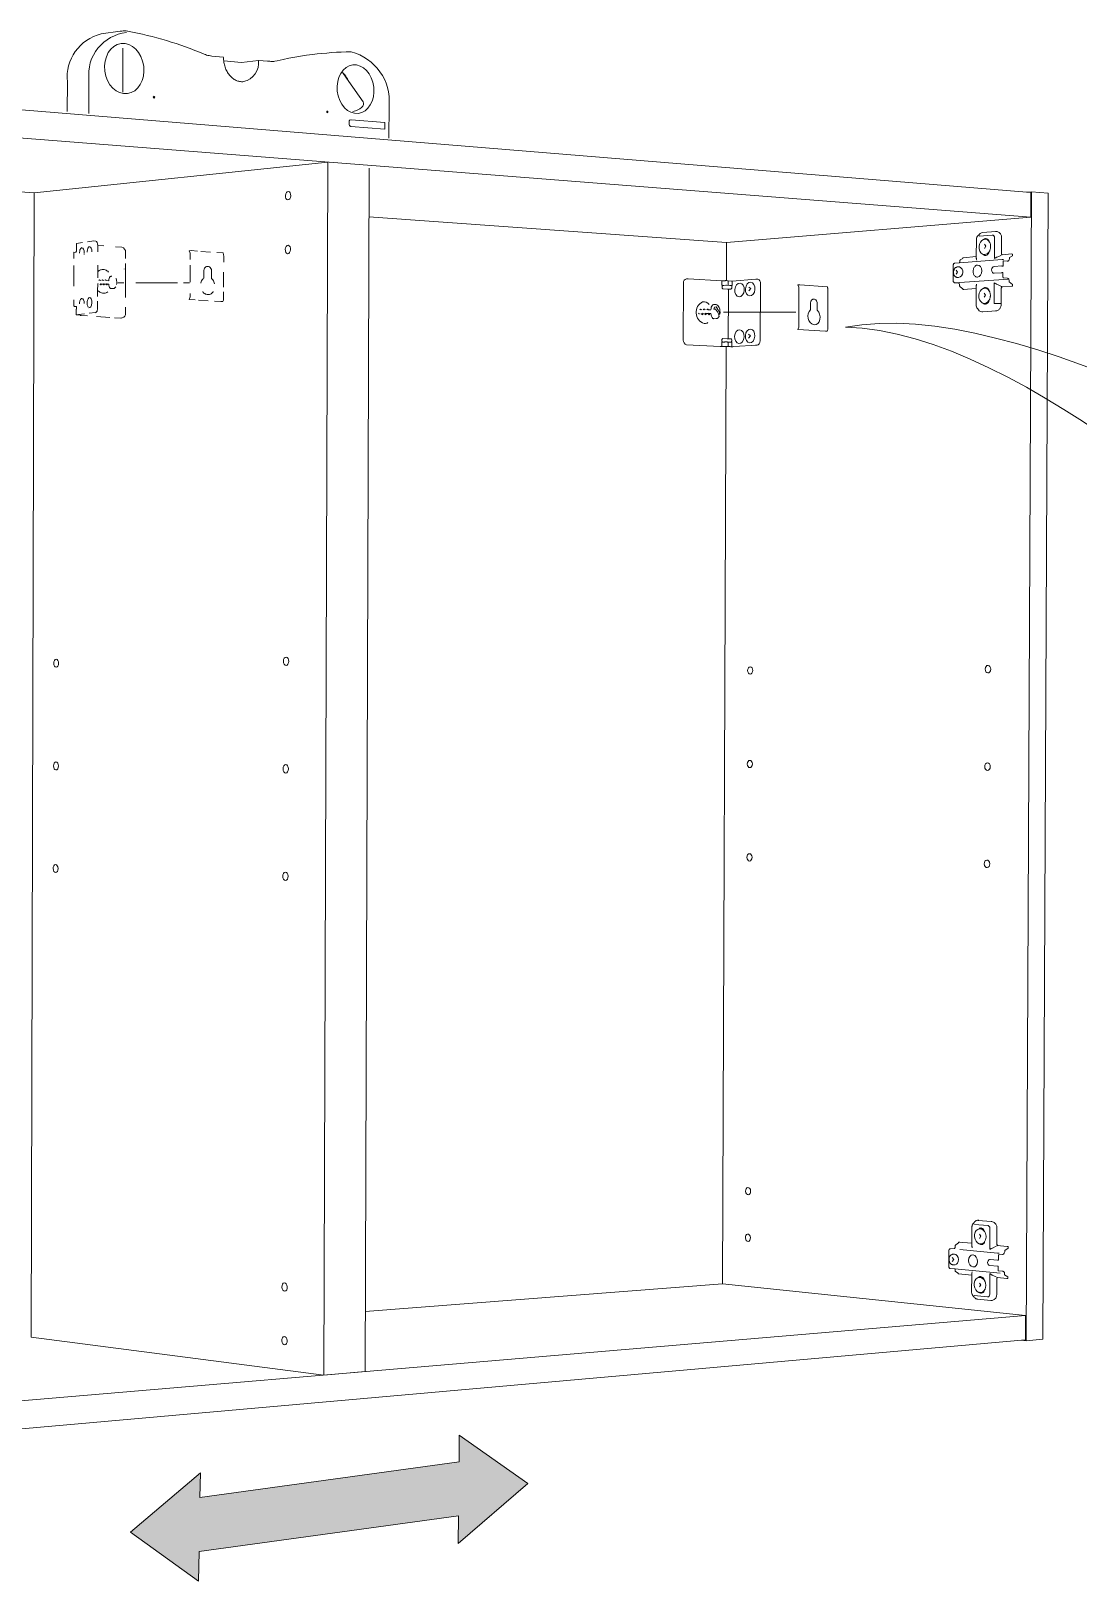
# Model space of a CAD drawing. Header units: metres. Extents: x -6.4 to 35.9, y -8.9 to 6.5.
# Drawn here: x 29.942 to 30.849, y -3.098 to -1.754 of the extents above; entities that cross this region are included whole.
import ezdxf

# ---------------------------------------------------------------- set-up
doc = ezdxf.new("R2010")
doc.units = ezdxf.units.M
doc.header["$MEASUREMENT"] = 0
doc.layers.add('PDF12_Geometry_Num_Penna__1_Num_Penna__255_Num_Penna__255_Num_Penna__255', color=255, linetype='Continuous', lineweight=18)
doc.layers.add('PDF12_Geometry_Num_Penna__7_Num_Penna__7_Num_Penna__7_Num_Penna__7', color=7, linetype='Continuous', lineweight=18)

msp = doc.modelspace()

# ---------------------------------------------------------------- hatches: boundary and pattern name
at = {"layer": 'PDF12_Geometry_Num_Penna__7_Num_Penna__7_Num_Penna__7_Num_Penna__7', "linetype": 'Continuous', "lineweight": 18}
msp.add_hatch(color=7, dxfattribs=at).paths.add_polyline_path([(30.0872, -3.0722), (30.3122, -3.0414), (30.312, -3.0654), (30.3723, -3.0133), (30.3128, -2.9715), (30.3126, -2.9946), (30.088, -3.0254), (30.0884, -3.0039), (30.0277, -3.0555), (30.0868, -3.0978)])

# ---------------------------------------------------------------- linework, layer by layer
at = {"layer": 'PDF12_Geometry_Num_Penna__1_Num_Penna__255_Num_Penna__255_Num_Penna__255', "color": 255, "linetype": 'Continuous', "lineweight": 18, "flags": 128}
msp.add_lwpolyline([(30.547, -1.998), (30.5987, -1.998)], dxfattribs=at)
at = {"layer": 'PDF12_Geometry_Num_Penna__7_Num_Penna__7_Num_Penna__7_Num_Penna__7', "color": 7, "linetype": 'Continuous', "lineweight": 18, "flags": 128}
for points in [[(29.9731, -1.7985, -0.374012), (30.0024, -1.7569), (30.019, -1.7547), (30.0202, -1.7545), (30.0215, -1.7544), (30.0228, -1.7544), (30.024, -1.7544), (30.0253, -1.7545), (30.0253, -1.7545), (30.0254, -1.7545, -0.051945), (30.0917, -1.7745), (30.0927, -1.7749), (30.0938, -1.7753), (30.0949, -1.7756), (30.096, -1.7758), (30.0971, -1.776), (30.0982, -1.7761)], [(30.0243, -1.7558, 0.417213), (29.9918, -1.7964), (29.9917, -1.8258)], [(30.1855, -1.7748), (30.1896, -1.7743), (30.1938, -1.7739), (30.198, -1.7735), (30.2022, -1.7732), (30.2064, -1.7729), (30.2105, -1.7728), (30.2147, -1.7726), (30.2189, -1.7726), (30.2189, -1.7726), (30.219, -1.7726, -0.370073), (30.252, -1.819), (30.2519, -1.8472)], [(30.761, -1.95), (30.7611, -1.935, -0.23471), (30.7629, -1.9314), (30.7631, -1.9313, -0.223399), (30.7664, -1.9291), (30.7779, -1.9282)], [(30.7674, -1.9351), (30.7677, -1.9349), (30.768, -1.9347), (30.7682, -1.9346), (30.7685, -1.9345), (30.7688, -1.9344), (30.7691, -1.9344, -0.35584), (30.7722, -1.937)], [(30.7918, -1.9476), (30.7834, -1.9483), (30.7832, -1.9481), (30.7831, -1.9479), (30.7829, -1.9477), (30.7829, -1.9474), (30.7829, -1.9471), (30.7829, -1.9338, 0.376138), (30.7791, -1.9282), (30.7784, -1.9282)], [(30.0235, -1.9516), (30.0235, -1.9462, 0.393788), (30.0203, -1.9419), (30.0149, -1.9415)], [(30.1006, -1.9736), (30.1006, -1.9735), (30.1004, -1.9726), (30.1, -1.9718), (30.0997, -1.971), (30.0992, -1.9702), (30.0987, -1.9695), (30.0981, -1.9689), (30.0981, -1.9628, 0.524824), (30.0936, -1.9585), (30.0932, -1.9588), (30.0927, -1.9591), (30.0924, -1.9595), (30.092, -1.96), (30.0918, -1.9605), (30.0916, -1.9611), (30.0915, -1.9617), (30.0915, -1.9623)], [(30.0103, -1.9673, 0.116272), (30.0093, -1.9689, 0.04602), (30.0089, -1.9709), (30.0072, -1.9708)], [(30.0143, -1.9771, -0.197936), (30.0129, -1.9777), (30.011, -1.9777, -0.195902), (30.0103, -1.9774, -0.111549), (30.0093, -1.9758, -0.050531), (30.0089, -1.9737), (30.008, -1.9737)], [(30.0157, -1.9742, 0.043571), (30.0159, -1.9724, 0.081485), (30.0154, -1.9693)], [(30.5504, -2.028), (30.5499, -2.0281), (30.5495, -2.0281), (30.549, -2.0281), (30.5485, -2.0281), (30.5481, -2.0281), (30.5476, -2.028), (30.5473, -2.028), (30.544, -2.0278), (30.5391, -2.028), (30.5098, -2.0263, -0.352386), (30.507, -2.0223), (30.5072, -1.9728, -0.391503), (30.5097, -1.9692), (30.511, -1.9691), (30.5112, -1.9691), (30.5113, -1.9691)], [(30.5702, -1.9695), (30.5716, -1.9696, -0.357916), (30.574, -1.9732), (30.5737, -2.0227)], [(30.6193, -1.9869), (30.6189, -1.9871), (30.6185, -1.9874), (30.6182, -1.9877), (30.6179, -1.9882), (30.6177, -1.9887), (30.6175, -1.9892), (30.6174, -1.9897), (30.6174, -1.9903), (30.6174, -1.996, 0.570344), (30.6204, -2.0092)], [(30.7609, -1.9778), (30.7608, -1.9918, 0.206478), (30.7621, -1.9949), (30.7623, -1.9951, 0.286532), (30.7657, -1.9977)], [(30.7672, -1.9775), (30.7675, -1.9772), (30.7678, -1.977), (30.7681, -1.9769), (30.7683, -1.9768), (30.7686, -1.9767), (30.7689, -1.9767, -0.364385), (30.7721, -1.9794)], [(30.0207, -2.0031, 0.367487), (30.0235, -1.9992), (30.0235, -1.9938)], [(30.5294, -1.9915, 0.279458), (30.5237, -1.9891, 0.655503), (30.525, -2.008), (30.5256, -2.008), (30.5263, -2.0079), (30.527, -2.0077), (30.5276, -2.0075), (30.5282, -2.0071)], [(30.5211, -1.9995), (30.5207, -1.9995, -0.11774), (30.5201, -1.9991)], [(30.5252, -1.9995), (30.524, -1.9995), (30.5237, -1.9995, -0.108864), (30.5231, -1.9991)], [(30.5282, -1.9994), (30.527, -1.9994), (30.5267, -1.9994, -0.111831), (30.526, -1.999)], [(30.5289, -1.9961), (30.5309, -1.9961, -0.048117), (30.5313, -1.9938, -0.118817), (30.5324, -1.992, -0.19941), (30.5332, -1.9916), (30.5354, -1.9916, -0.200292), (30.5369, -1.9922, -0.115239), (30.5382, -1.9941, -0.128117), (30.5387, -1.9997), (30.5375, -1.9997)], [(30.5372, -2.0031, -0.198107), (30.5356, -2.0037), (30.5335, -2.0038, -0.194216), (30.5327, -2.0035, -0.115117), (30.5315, -2.0017, -0.050217), (30.5309, -1.9994), (30.53, -1.9994), (30.5296, -1.9994, -0.110423), (30.529, -1.999)], [(30.7571, -2.805), (30.7572, -2.791), (30.7572, -2.7906), (30.7573, -2.7902), (30.7574, -2.7898), (30.7575, -2.7894), (30.7577, -2.789), (30.7579, -2.7887), (30.7581, -2.7883), (30.7584, -2.788), (30.7586, -2.7878, -0.185276), (30.761, -2.7854)], [(30.7631, -2.7927), (30.7634, -2.7923), (30.7638, -2.7921), (30.7641, -2.792), (30.7644, -2.7919), (30.7648, -2.7918), (30.7652, -2.7918, -0.308697), (30.7683, -2.7951)], [(30.7798, -2.807), (30.7796, -2.807), (30.7794, -2.8068), (30.7792, -2.8066), (30.779, -2.8063), (30.7789, -2.806), (30.7789, -2.8056), (30.7789, -2.7924, 0.372163), (30.7746, -2.7861), (30.7739, -2.7862)], [(30.7795, -2.825), (30.7727, -2.8244, -0.679775), (30.7725, -2.8191), (30.7725, -2.8191), (30.7726, -2.8191), (30.7726, -2.8191), (30.7727, -2.8191), (30.7727, -2.8191), (30.7729, -2.8191), (30.7795, -2.8198)], [(30.757, -2.8326), (30.7569, -2.8475, 0.247669), (30.7587, -2.8512), (30.759, -2.8514), (30.759, -2.8514), (30.7593, -2.8518), (30.7596, -2.8521), (30.7599, -2.8525), (30.7603, -2.8528), (30.7607, -2.8531), (30.7611, -2.8532), (30.7614, -2.8533), (30.7618, -2.8534), (30.7621, -2.8535), (30.7736, -2.8547), (30.7737, -2.8547), (30.7738, -2.8547), (30.774, -2.8547), (30.7741, -2.8547), (30.7742, -2.8547), (30.7749, -2.8546, 0.391234), (30.7787, -2.8491), (30.7787, -2.836)], [(30.7592, -2.8504), (30.7707, -2.8516, 0.424576), (30.7726, -2.8492), (30.7727, -2.8313), (30.773, -2.8316), (30.7735, -2.8319), (30.7738, -2.8321), (30.7742, -2.8323), (30.7745, -2.8325), (30.7747, -2.8326), (30.7749, -2.8326), (30.7782, -2.8341)], [(30.7629, -2.8348), (30.7632, -2.8344), (30.7636, -2.8342), (30.7639, -2.8341), (30.7642, -2.834), (30.7646, -2.8339), (30.765, -2.8339, -0.32056), (30.7682, -2.8374)]]:
    msp.add_lwpolyline(points, format="xyb", dxfattribs=at)
for points in [[(30.0212, -1.8073), (30.0213, -1.7692)], [(29.492, -1.7865), (30.8083, -1.8945)], [(30.0982, -1.7761), (30.1082, -1.7771)], [(30.1084, -1.7773), (30.1084, -1.7784), (30.1085, -1.7794), (30.1086, -1.7803)], [(30.139, -1.7799), (30.1465, -1.7805)], [(30.1465, -1.7805), (30.1486, -1.7807)], [(30.1486, -1.7807), (30.1494, -1.7808), (30.1503, -1.7808), (30.1512, -1.7808), (30.1521, -1.7808), (30.1529, -1.7807)], [(30.1507, -1.7808), (30.1551, -1.7803)], [(30.1551, -1.7803), (30.1601, -1.7791), (30.1652, -1.7781), (30.1702, -1.7771), (30.1753, -1.7762), (30.1804, -1.7754), (30.1855, -1.7748)], [(29.9728, -1.7986), (29.9728, -1.7985), (29.9729, -1.7985), (29.9731, -1.7985), (29.973, -1.8243)], [(30.2171, -1.7983), (30.2166, -1.797), (30.2159, -1.7958), (30.2152, -1.7947), (30.2144, -1.7936), (30.2136, -1.7925), (30.2127, -1.7916), (30.2118, -1.7907), (30.2115, -1.7903)], [(30.2171, -1.7983), (30.2118, -1.7908)], [(30.2294, -1.8157), (30.2171, -1.7983)], [(29.492, -1.8125), (30.8082, -1.9158)], [(30.2174, -1.8332), (30.2173, -1.835)], [(30.2173, -1.835), (30.2174, -1.8354), (30.2175, -1.8358), (30.2177, -1.8363), (30.2179, -1.8366), (30.2182, -1.8369), (30.2185, -1.837), (30.2189, -1.8371)], [(30.2186, -1.8313), (30.2183, -1.8314), (30.218, -1.8316), (30.2177, -1.8319), (30.2175, -1.8323), (30.2174, -1.8327), (30.2174, -1.8332)], [(30.2189, -1.8371), (30.2482, -1.8395)], [(30.2483, -1.8338), (30.219, -1.8313)], [(30.2482, -1.8395), (30.2483, -1.8395), (30.2483, -1.8338)], [(29.9442, -1.8947), (29.4919, -1.8624)], [(29.9442, -1.8946), (30.1988, -1.868), (30.1954, -2.9193)], [(30.2311, -2.9163), (30.2347, -1.8734)], [(30.8041, -2.8895), (30.8088, -1.8938)], [(30.8234, -1.895), (30.8088, -1.8938), (30.8043, -1.8942)], [(29.9442, -1.8946), (29.9416, -2.8865)], [(30.8083, -1.8945), (30.8082, -1.9158), (30.5446, -1.9376)], [(30.8187, -2.8882), (30.8234, -1.895)], [(30.5445, -1.9708), (30.5446, -1.9376), (30.2344, -1.9154)], [(30.7768, -1.9338), (30.7768, -1.9334), (30.7767, -1.933), (30.7767, -1.9328), (30.7765, -1.9325), (30.7764, -1.9322), (30.7762, -1.9319), (30.7761, -1.9318), (30.7759, -1.9316), (30.7756, -1.9315), (30.7754, -1.9314), (30.7752, -1.9313), (30.7749, -1.9313), (30.7634, -1.9322)], [(30.7767, -1.9517), (30.7768, -1.9338)], [(30.7784, -1.9282), (30.7783, -1.9282), (30.7782, -1.9282), (30.7781, -1.9282), (30.778, -1.9282), (30.7779, -1.9282), (30.7778, -1.9282), (30.7777, -1.9283), (30.7777, -1.9285)], [(29.9803, -1.9461), (29.9788, -1.9463), (29.9788, -1.9463), (29.9789, -1.9462), (29.9791, -1.9462)], [(29.9788, -1.9517), (29.9788, -1.9463)], [(29.9803, -1.9461), (29.9805, -1.946), (29.9806, -1.9458), (29.9808, -1.9456), (29.9809, -1.9453), (29.9809, -1.945), (29.9809, -1.9446), (29.9809, -1.9439)], [(29.9809, -1.9385), (29.9809, -1.9428), (29.9809, -1.9429), (29.9809, -1.9431), (29.9809, -1.9433), (29.9809, -1.9434), (29.9809, -1.9437), (29.9809, -1.9439)], [(29.9863, -1.9377), (29.981, -1.9385)], [(29.9836, -1.9469), (29.9836, -1.9468), (29.9837, -1.9461), (29.9838, -1.9455), (29.9839, -1.9448), (29.984, -1.9442), (29.9843, -1.9437), (29.9845, -1.9432), (29.9848, -1.9428), (29.9851, -1.9425), (29.9854, -1.9424), (29.9857, -1.9422)], [(29.9877, -1.9473), (29.9877, -1.9474), (29.9876, -1.9474), (29.9876, -1.9475), (29.9876, -1.9479)], [(29.9903, -1.946), (29.9903, -1.9459), (29.9903, -1.9452), (29.9904, -1.9445), (29.9905, -1.9439), (29.9907, -1.9433), (29.9909, -1.9427), (29.9912, -1.9423), (29.9914, -1.9419), (29.9917, -1.9416), (29.992, -1.9414), (29.9923, -1.9413)], [(29.9905, -1.9371), (29.9959, -1.9364), (29.996, -1.9364), (29.9961, -1.9364), (29.9977, -1.9365)], [(29.9994, -1.9457), (29.9994, -1.9403)], [(30.0048, -1.9407), (29.9994, -1.9403)], [(30.0796, -1.9524), (30.0796, -1.947), (30.0786, -1.945), (30.0805, -1.9448)], [(30.0859, -1.9452), (30.0805, -1.9448)], [(30.0971, -1.946), (30.0887, -1.9454)], [(30.1086, -1.9494), (30.1085, -1.9488), (30.1085, -1.9482), (30.1084, -1.9477), (30.1082, -1.9472), (30.1081, -1.9468), (30.1027, -1.9464)], [(30.7723, -1.9455), (30.7722, -1.9459), (30.772, -1.9463), (30.7719, -1.9467), (30.7717, -1.947), (30.7715, -1.9473), (30.7713, -1.9476), (30.7711, -1.9479), (30.7708, -1.9481), (30.7706, -1.9483), (30.7704, -1.9484), (30.7701, -1.9486), (30.7699, -1.9487), (30.7694, -1.9489), (30.7689, -1.9489), (30.7687, -1.9489), (30.7684, -1.9489), (30.7682, -1.9488), (30.7679, -1.9487), (30.7677, -1.9486), (30.7674, -1.9484), (30.7671, -1.9482), (30.7669, -1.948)], [(30.7681, -1.9428), (30.7692, -1.941), (30.7681, -1.9393)], [(30.7703, -1.9475), (30.7704, -1.9475), (30.7706, -1.9474), (30.7708, -1.9473), (30.771, -1.9471)], [(30.7727, -1.9378), (30.7727, -1.9378), (30.7729, -1.9382), (30.773, -1.9387), (30.7732, -1.9392), (30.7733, -1.9397), (30.7734, -1.9402), (30.7734, -1.9407), (30.7734, -1.9413), (30.7734, -1.9418), (30.7734, -1.9423), (30.7733, -1.9429), (30.7731, -1.9434), (30.773, -1.9439), (30.7728, -1.9444), (30.7726, -1.9449), (30.7724, -1.9453), (30.7721, -1.9458), (30.7721, -1.9458)], [(30.7918, -1.9476), (30.7925, -1.9477), (30.7925, -1.9492), (30.7897, -1.9508)], [(29.9787, -1.9756), (29.9787, -1.9577)], [(29.9994, -1.9683), (29.9994, -1.9629), (29.9994, -1.9575)], [(30.0025, -1.9613), (30.0018, -1.9615), (30.0012, -1.9617), (30.0006, -1.962), (30, -1.9625), (29.9994, -1.9629)], [(30.0088, -1.9633), (30.0081, -1.9627), (30.0074, -1.9622), (30.0066, -1.9618), (30.0058, -1.9615), (30.005, -1.9612), (30.0042, -1.9612), (30.0033, -1.9612), (30.0025, -1.9613)], [(30.0235, -1.9854), (30.0235, -1.9558)], [(30.0796, -1.9721), (30.0796, -1.9573)], [(30.1086, -1.9494), (30.1086, -1.9548)], [(30.7424, -1.9727), (30.742, -1.9727), (30.7418, -1.9725), (30.7415, -1.9722), (30.7413, -1.9719), (30.7411, -1.9715), (30.741, -1.9711), (30.741, -1.9707), (30.7411, -1.9575)], [(30.7464, -1.9553), (30.7423, -1.9556), (30.742, -1.9557), (30.7417, -1.9558), (30.7415, -1.956), (30.7413, -1.9563), (30.7412, -1.9567), (30.7411, -1.9571), (30.7411, -1.9575)], [(30.7466, -1.954), (30.7466, -1.9546), (30.7466, -1.9548), (30.7465, -1.9551), (30.7464, -1.9553), (30.7834, -1.9524)], [(30.7466, -1.954), (30.7466, -1.9537), (30.7467, -1.9534), (30.7468, -1.9532), (30.747, -1.953), (30.7471, -1.9528)], [(30.7494, -1.9511), (30.7494, -1.9515), (30.7471, -1.9528)], [(30.761, -1.95), (30.7496, -1.9509), (30.7495, -1.9509), (30.7494, -1.951), (30.7494, -1.9512)], [(30.762, -1.9677), (30.7615, -1.9677), (30.761, -1.9676), (30.7605, -1.9674), (30.7602, -1.9673), (30.76, -1.9671), (30.7596, -1.9667), (30.7592, -1.9663), (30.7589, -1.9657), (30.7586, -1.9651), (30.7585, -1.9645), (30.7583, -1.964), (30.7582, -1.9634), (30.7582, -1.9628), (30.7583, -1.9621), (30.7583, -1.9616), (30.7585, -1.961), (30.7587, -1.9604), (30.7589, -1.9598), (30.7592, -1.9592), (30.7596, -1.9587), (30.76, -1.9582), (30.7603, -1.958), (30.7605, -1.9578), (30.7608, -1.9577), (30.761, -1.9575), (30.7615, -1.9573), (30.7621, -1.9573)], [(30.7608, -1.9515), (30.7609, -1.9514), (30.761, -1.9513), (30.761, -1.9511), (30.761, -1.9511), (30.761, -1.951), (30.761, -1.951)], [(30.761, -1.95), (30.761, -1.951)], [(30.761, -1.951), (30.761, -1.9513), (30.7611, -1.9516), (30.7611, -1.9518), (30.7612, -1.9521), (30.7613, -1.9525), (30.7614, -1.9529)], [(30.7765, -1.9585), (30.7832, -1.9579), (30.7833, -1.9581), (30.7834, -1.9582), (30.7835, -1.9583), (30.7842, -1.9583)], [(30.779, -1.9504), (30.7788, -1.9504), (30.7786, -1.9505), (30.7782, -1.9507), (30.7779, -1.9509), (30.7775, -1.9511), (30.7771, -1.9514), (30.7767, -1.9517)], [(30.7823, -1.949), (30.779, -1.9504)], [(30.7834, -1.9483), (30.7831, -1.9483), (30.783, -1.9483), (30.7829, -1.9484), (30.7829, -1.9486)], [(30.7834, -1.9525), (30.7845, -1.9524)], [(30.7846, -1.9537), (30.7845, -1.9537), (30.7843, -1.9539), (30.7842, -1.9541), (30.7842, -1.9543)], [(30.7842, -1.9583), (30.7842, -1.9544)], [(30.7881, -1.954), (30.788, -1.954), (30.7879, -1.954), (30.7846, -1.9537)], [(30.7881, -1.954), (30.7884, -1.9539), (30.7887, -1.9537), (30.789, -1.9535), (30.7893, -1.9532), (30.7894, -1.9528), (30.7896, -1.9524), (30.7897, -1.9519), (30.7897, -1.9515), (30.7897, -1.9508)], [(29.9993, -1.9846), (29.9993, -1.9792), (29.9994, -1.9738)], [(30.0039, -1.9737), (30.0028, -1.9737)], [(30.0065, -1.9737), (30.0054, -1.9737)], [(30.0117, -1.967), (30.011, -1.967)], [(30.0167, -1.9727), (30.0221, -1.9727)], [(30.0324, -1.9727), (30.0686, -1.9727)], [(30.0737, -1.9727), (30.0791, -1.9727)], [(30.0915, -1.9685), (30.0909, -1.969), (30.0904, -1.9696), (30.0899, -1.9702), (30.0895, -1.971), (30.0892, -1.9718), (30.0889, -1.9726), (30.0889, -1.9731)], [(30.0915, -1.9623), (30.0915, -1.9685)], [(30.1085, -1.9634), (30.1085, -1.9763)], [(30.5113, -1.9691), (30.5404, -1.971)], [(30.5424, -1.9709), (30.5409, -1.971), (30.5408, -1.971), (30.5407, -1.971), (30.5405, -1.971), (30.5404, -1.971)], [(30.5412, -1.975), (30.5414, -1.9749), (30.5416, -1.9749), (30.5404, -1.9748), (30.5404, -1.971)], [(30.5424, -1.9709), (30.5428, -1.9709), (30.5432, -1.9709), (30.5437, -1.9708), (30.5442, -1.9708), (30.5447, -1.9708), (30.5452, -1.9709), (30.5456, -1.9709), (30.546, -1.9709), (30.5488, -1.9711)], [(30.546, -1.9747), (30.546, -1.9709)], [(30.5483, -1.975), (30.5494, -1.9749), (30.5494, -1.9711)], [(30.5488, -1.9711), (30.549, -1.9711), (30.5492, -1.9711), (30.5494, -1.9711)], [(30.5494, -1.9711), (30.5699, -1.9695)], [(30.6071, -1.9763), (30.6062, -1.9745), (30.6079, -1.9743)], [(30.6323, -1.9785), (30.6323, -1.9779), (30.6322, -1.9774), (30.6321, -1.9769), (30.632, -1.9765), (30.6319, -1.9761), (30.6079, -1.9743)], [(30.7888, -1.9694), (30.7424, -1.9727)], [(30.7456, -1.973), (30.7424, -1.9727)], [(30.7436, -1.9652), (30.7447, -1.9634), (30.7436, -1.9617)], [(30.7465, -1.9743), (30.7465, -1.974), (30.7464, -1.9737), (30.7462, -1.9734), (30.746, -1.9732), (30.7458, -1.973), (30.7456, -1.973)], [(30.7465, -1.9743), (30.7465, -1.9749), (30.7465, -1.9752), (30.7466, -1.9755), (30.7467, -1.9758), (30.7468, -1.976), (30.747, -1.9762), (30.7493, -1.9778)], [(30.7613, -1.9739), (30.7612, -1.9743), (30.7611, -1.9746), (30.761, -1.975), (30.761, -1.9752), (30.7609, -1.9755), (30.7609, -1.9758)], [(30.7764, -1.9644), (30.7832, -1.9639), (30.7832, -1.9638), (30.7833, -1.9637), (30.7834, -1.9636)], [(30.7765, -1.9907), (30.7766, -1.9728)], [(30.7766, -1.9728), (30.777, -1.973), (30.7774, -1.9732), (30.7778, -1.9734), (30.7781, -1.9736), (30.7785, -1.9737), (30.7787, -1.9738), (30.7789, -1.9739)], [(30.7822, -1.9755), (30.7789, -1.9739)], [(30.7841, -1.9677), (30.7841, -1.9637), (30.7834, -1.9636)], [(30.7846, -1.9683), (30.7844, -1.9683), (30.7842, -1.9681), (30.7842, -1.9679), (30.7841, -1.9677)], [(30.7896, -1.9713), (30.7896, -1.9708), (30.7895, -1.9703), (30.7893, -1.9699), (30.7891, -1.9694), (30.7888, -1.9691), (30.7885, -1.9688), (30.7881, -1.9686), (30.7878, -1.9685), (30.7846, -1.9683)], [(30.7896, -1.9714), (30.7896, -1.9719), (30.7924, -1.974)], [(30.7924, -1.974), (30.7924, -1.9755), (30.7917, -1.9755)], [(29.9787, -1.9875), (29.9787, -1.9929), (29.9788, -1.9929), (29.9789, -1.993), (29.9791, -1.993), (29.9794, -1.993)], [(29.9836, -1.9909), (29.9836, -1.9907), (29.9836, -1.9901), (29.9837, -1.9894), (29.9839, -1.9888), (29.984, -1.9882), (29.9842, -1.9876), (29.9845, -1.9872), (29.9847, -1.9868), (29.985, -1.9865), (29.9853, -1.9863), (29.9857, -1.9862)], [(29.9993, -1.9792), (30, -1.9798), (30.0006, -1.9803), (30.0013, -1.9807), (30.002, -1.9811), (30.0027, -1.9814), (30.0035, -1.9816), (30.0042, -1.9816), (30.005, -1.9816)], [(30.005, -1.9816), (30.0058, -1.9816), (30.0066, -1.9814), (30.0073, -1.981), (30.0081, -1.9806), (30.0083, -1.9805)], [(30.0786, -1.9872), (30.0796, -1.9849), (30.0796, -1.982)], [(30.084, -1.9875), (30.0786, -1.9872)], [(30.0951, -1.9883), (30.0868, -1.9877)], [(30.0904, -1.9803), (30.0909, -1.981), (30.0915, -1.9815), (30.0922, -1.982), (30.0928, -1.9824), (30.0935, -1.9826), (30.0942, -1.9828), (30.095, -1.9829)], [(30.095, -1.9829), (30.0957, -1.9829), (30.0964, -1.9827), (30.0971, -1.9825), (30.0977, -1.9821), (30.0984, -1.9816), (30.0989, -1.9811), (30.0994, -1.9804), (30.0995, -1.9803)], [(30.1085, -1.9861), (30.1085, -1.9866), (30.1084, -1.9872), (30.1083, -1.9877), (30.1082, -1.9883), (30.108, -1.9888)], [(30.1085, -1.9806), (30.1085, -1.9861)], [(30.5404, -1.9748), (30.5405, -1.9748), (30.5407, -1.9748), (30.5408, -1.9748), (30.5409, -1.9748)], [(30.5407, -1.9761), (30.5407, -1.9758), (30.5408, -1.9755), (30.5409, -1.9753), (30.5411, -1.9751), (30.5412, -1.975)], [(30.5407, -1.9761), (30.5407, -1.9767), (30.5407, -1.9771), (30.5408, -1.9774), (30.5409, -1.9776), (30.5411, -1.9778), (30.5413, -1.978), (30.5416, -1.978), (30.5452, -1.9783)], [(30.5421, -1.9749), (30.5418, -1.9749), (30.5415, -1.975), (30.5413, -1.975)], [(30.544, -1.9748), (30.5421, -1.9749)], [(30.5445, -1.9748), (30.5444, -1.9748), (30.5442, -1.9748), (30.5441, -1.9748), (30.544, -1.9748)], [(30.5475, -1.975), (30.5445, -1.9748)], [(30.5461, -1.9783), (30.5459, -1.9783), (30.5457, -1.9783), (30.5454, -1.9783), (30.5452, -1.9783)], [(30.5461, -1.9817), (30.5459, -2.0212)], [(30.5483, -1.9781), (30.5461, -1.9783), (30.5461, -1.9817)], [(30.5475, -1.975), (30.5478, -1.975), (30.5482, -1.975), (30.5486, -1.975), (30.5488, -1.9751), (30.549, -1.9753), (30.5491, -1.9756), (30.5492, -1.9758), (30.5492, -1.9761), (30.5492, -1.9768)], [(30.5492, -1.9768), (30.5492, -1.9771), (30.5491, -1.9774), (30.5489, -1.9777), (30.5487, -1.9779), (30.5485, -1.978), (30.5483, -1.9781)], [(30.5488, -1.9749), (30.549, -1.9749), (30.5492, -1.9749), (30.5494, -1.9749)], [(30.5637, -1.9764), (30.5657, -1.9777), (30.5639, -1.9797)], [(30.6062, -2.0131), (30.6071, -2.0111), (30.6071, -1.9763)], [(30.6323, -1.9785), (30.6322, -2.0121)], [(30.7495, -1.9785), (30.7494, -1.9784), (30.7493, -1.9783), (30.7493, -1.9781), (30.7493, -1.9778)], [(30.7609, -1.9777), (30.7495, -1.9785)], [(30.7502, -1.9785), (30.7495, -1.9785)], [(30.7609, -1.9778), (30.7609, -1.9758)], [(30.7678, -1.9852), (30.7689, -1.9834), (30.7678, -1.9817)], [(30.7724, -1.98), (30.7724, -1.9801), (30.7726, -1.9805), (30.7728, -1.981), (30.7729, -1.9815), (30.773, -1.982), (30.7731, -1.9825), (30.7732, -1.983), (30.7732, -1.9836), (30.7732, -1.9841), (30.7731, -1.9846), (30.773, -1.9851), (30.7729, -1.9857), (30.7728, -1.9862), (30.7726, -1.9867), (30.7724, -1.9871), (30.7722, -1.9876), (30.7719, -1.988), (30.7719, -1.9881)], [(30.7827, -1.9775), (30.7826, -1.9908), (30.782, -1.9907)], [(30.7827, -1.9775), (30.7827, -1.9772), (30.7829, -1.9769), (30.783, -1.9766), (30.7832, -1.9764), (30.7834, -1.9762), (30.7837, -1.9761), (30.783, -1.9761)], [(30.783, -1.9761), (30.7829, -1.976), (30.7828, -1.9759), (30.7828, -1.9757)], [(30.7917, -1.9755), (30.783, -1.9761)], [(29.9791, -1.9932), (29.9808, -1.9933)], [(29.9808, -1.9933), (29.9809, -1.9935), (29.9809, -1.9937), (29.9809, -1.994), (29.9809, -1.9947)], [(29.9809, -1.9947), (29.9809, -1.995), (29.9809, -1.9952), (29.9809, -1.9954), (29.9808, -1.9956), (29.9808, -1.9958), (29.9808, -1.9959)], [(29.9808, -1.9959), (29.9808, -2.0002)], [(29.9808, -2.0002), (29.9809, -2.0003), (29.981, -2.0003), (29.9811, -2.0003), (29.9814, -2.0003), (29.9817, -2.0004), (29.982, -2.0004), (29.9841, -2.0005)], [(29.9827, -2.0002), (29.988, -1.9996)], [(29.9841, -2.0009), (29.9841, -2.0009), (29.9842, -2.001), (29.9844, -2.001), (29.9847, -2.001), (29.985, -2.0011)], [(29.985, -2.0011), (29.9904, -2.0014)], [(29.992, -1.9991), (29.9974, -1.9985)], [(29.9993, -1.9941), (29.9993, -1.9887)], [(30.1061, -1.989), (30.1007, -1.9886)], [(30.108, -1.9888), (30.1061, -1.989)], [(30.535, -1.9956), (30.5334, -1.9956), (30.534, -1.9937), (30.5355, -1.9936)], [(30.542, -1.998), (30.6045, -1.998)], [(30.6232, -1.9964), (30.6232, -1.9908)], [(30.7826, -1.9908), (30.7826, -1.9915), (30.7825, -1.9923), (30.7823, -1.9931), (30.782, -1.9938), (30.7818, -1.9944), (30.7814, -1.9951), (30.7809, -1.9956), (30.7805, -1.9961), (30.7799, -1.9964), (30.7794, -1.9967), (30.7789, -1.9969), (30.7783, -1.997), (30.7668, -1.9978)], [(30.7701, -1.9898), (30.7702, -1.9898), (30.7704, -1.9897), (30.7706, -1.9895), (30.7708, -1.9893), (30.7709, -1.9893)], [(30.7779, -1.9906), (30.7776, -1.9906), (30.7773, -1.9906), (30.777, -1.9906), (30.7768, -1.9907), (30.7765, -1.9907)], [(30.7776, -1.997), (30.7783, -1.997)], [(30.7812, -1.9907), (30.7779, -1.9906)], [(30.782, -1.9907), (30.7818, -1.9907), (30.7816, -1.9907), (30.7815, -1.9907)], [(29.9982, -2.0019), (30.01, -2.0026)], [(30.0139, -2.0029), (30.0193, -2.0032)], [(30.0198, -2.0032), (30.0195, -2.0032), (30.0193, -2.0032), (30.0203, -2.0031)], [(30.0198, -2.0032), (30.0207, -2.0031), (30.0205, -2.0031), (30.0203, -2.0031)], [(30.6302, -2.0147), (30.6062, -2.0131)], [(30.6318, -2.0146), (30.6302, -2.0147)], [(30.6322, -2.0121), (30.6322, -2.0126), (30.6322, -2.0131), (30.6321, -2.0136), (30.632, -2.0141), (30.6318, -2.0145)], [(30.5411, -2.0241), (30.5405, -2.0241), (30.5404, -2.0279)], [(30.5409, -2.0211), (30.5408, -2.0213), (30.5406, -2.0216), (30.5405, -2.0219), (30.5405, -2.0222), (30.5405, -2.0228)], [(30.5422, -2.024), (30.5411, -2.0241), (30.5409, -2.0239), (30.5407, -2.0237), (30.5406, -2.0234), (30.5405, -2.0231), (30.5405, -2.0228)], [(30.5409, -2.0211), (30.5412, -2.021), (30.5414, -2.021)], [(30.5442, -2.0278), (30.5409, -2.8403)], [(30.5414, -2.021), (30.5451, -2.0212), (30.5453, -2.0212), (30.5455, -2.0212), (30.5457, -2.0212), (30.5459, -2.0212)], [(30.5422, -2.024), (30.5426, -2.024), (30.543, -2.0239), (30.5435, -2.0239), (30.544, -2.0239), (30.5445, -2.0239), (30.545, -2.0239), (30.5454, -2.024), (30.5458, -2.024), (30.5484, -2.0241)], [(30.5458, -2.024), (30.5458, -2.0278)], [(30.5486, -2.0212), (30.5484, -2.0211), (30.5481, -2.0211), (30.546, -2.0212)], [(30.5484, -2.0241), (30.5486, -2.024), (30.5488, -2.0238), (30.5489, -2.0235), (30.549, -2.0232), (30.549, -2.0229), (30.549, -2.0223)], [(30.5486, -2.0212), (30.5487, -2.0214), (30.5489, -2.0216), (30.549, -2.022), (30.549, -2.0223)], [(30.5486, -2.0241), (30.5488, -2.0242), (30.549, -2.0242), (30.5492, -2.0242)], [(30.5492, -2.0242), (30.5492, -2.0279)], [(30.5711, -2.0267), (30.5504, -2.028)], [(30.5634, -2.0172), (30.5654, -2.0185), (30.5636, -2.0205)], [(30.5697, -2.0266), (30.5711, -2.0267)], [(30.7728, -2.7925), (30.7728, -2.7922), (30.7728, -2.7918), (30.7727, -2.7915), (30.7726, -2.7911), (30.7724, -2.7909), (30.7723, -2.7906), (30.7721, -2.7904), (30.7719, -2.7902), (30.7717, -2.79), (30.7715, -2.7899), (30.7712, -2.7898), (30.771, -2.7897), (30.7595, -2.7887)], [(30.7613, -2.7853), (30.7616, -2.7852), (30.762, -2.7851)], [(30.7627, -2.7851), (30.762, -2.7851), (30.7622, -2.7851), (30.7625, -2.7852), (30.7739, -2.7862)], [(30.7625, -2.7852), (30.7632, -2.7851)], [(30.7627, -2.7851), (30.7629, -2.7851), (30.7632, -2.7851)], [(30.7728, -2.8103), (30.7728, -2.7925)], [(30.7427, -2.8075), (30.7427, -2.8081), (30.7427, -2.8085), (30.7426, -2.8088), (30.7424, -2.8091), (30.7423, -2.8093), (30.742, -2.8095), (30.7418, -2.8095), (30.7386, -2.8098)], [(30.7427, -2.8075), (30.7427, -2.8073), (30.7428, -2.8069), (30.7429, -2.8067), (30.7431, -2.8065), (30.7433, -2.8063)], [(30.7455, -2.8043), (30.7455, -2.8047), (30.7433, -2.8063)], [(30.7457, -2.804), (30.7456, -2.8041), (30.7455, -2.8042), (30.7455, -2.8043)], [(30.7464, -2.8039), (30.7457, -2.804)], [(30.7457, -2.804), (30.7571, -2.805), (30.757, -2.8051), (30.7569, -2.8052), (30.7569, -2.8054)], [(30.7571, -2.805), (30.7571, -2.8069)], [(30.7571, -2.8069), (30.7571, -2.8073), (30.7571, -2.8075), (30.7572, -2.8078), (30.7573, -2.8082), (30.7574, -2.8085), (30.7575, -2.8089)], [(30.7638, -2.8008), (30.7649, -2.799), (30.7638, -2.7973)], [(30.768, -2.7947), (30.7681, -2.7947), (30.7683, -2.7951), (30.7686, -2.7956), (30.7688, -2.796), (30.769, -2.7965), (30.7691, -2.797), (30.7693, -2.7975), (30.7694, -2.798), (30.7695, -2.7986), (30.7695, -2.7991), (30.7695, -2.7997), (30.7695, -2.8002), (30.7694, -2.8007), (30.7693, -2.8012), (30.7691, -2.8017), (30.769, -2.8022), (30.7688, -2.8027), (30.7688, -2.8027)], [(30.7789, -2.8074), (30.7789, -2.8073), (30.779, -2.8072), (30.7791, -2.8071), (30.7792, -2.8071), (30.7878, -2.8079)], [(30.7798, -2.807), (30.7792, -2.8071)], [(30.7383, -2.8268), (30.738, -2.8268), (30.7378, -2.8266), (30.7376, -2.8264), (30.7374, -2.8261), (30.7372, -2.8257), (30.7372, -2.8254), (30.7371, -2.825), (30.7372, -2.8118)], [(30.7386, -2.8098), (30.7383, -2.8098), (30.738, -2.81), (30.7377, -2.8103), (30.7375, -2.8106), (30.7373, -2.811), (30.7372, -2.8114), (30.7372, -2.8118)], [(30.7426, -2.8237), (30.7411, -2.8238), (30.7407, -2.8237), (30.7403, -2.8237), (30.74, -2.8235), (30.7396, -2.8234), (30.7393, -2.8232), (30.739, -2.8229), (30.7387, -2.8226), (30.7384, -2.8223), (30.7382, -2.8219), (30.7379, -2.8215), (30.7378, -2.821), (30.7376, -2.8206), (30.7375, -2.8201), (30.7374, -2.8196), (30.7374, -2.8191), (30.7374, -2.8186), (30.7374, -2.8181), (30.7375, -2.8176), (30.7377, -2.8171), (30.7378, -2.8167), (30.738, -2.8163), (30.7383, -2.8159), (30.7386, -2.8156), (30.7389, -2.8153), (30.7393, -2.815), (30.7397, -2.8148), (30.74, -2.8147), (30.7403, -2.8146), (30.7421, -2.8144)], [(30.7401, -2.8208), (30.7414, -2.8192), (30.74, -2.8173)], [(30.7467, -2.8105), (30.7794, -2.8135)], [(30.775, -2.8093), (30.7748, -2.8093), (30.7747, -2.8094), (30.7743, -2.8095), (30.7739, -2.8097), (30.7736, -2.8099), (30.7732, -2.8101), (30.7728, -2.8103)], [(30.7783, -2.8077), (30.775, -2.8093)], [(30.7807, -2.8137), (30.7795, -2.8136)], [(30.7795, -2.8198), (30.7795, -2.8198), (30.7802, -2.8197)], [(30.7806, -2.815), (30.7805, -2.8151), (30.7803, -2.8153), (30.7802, -2.8155), (30.7802, -2.8157)], [(30.7802, -2.8197), (30.7802, -2.8157)], [(30.7839, -2.8148), (30.7806, -2.815)], [(30.7885, -2.8078), (30.7885, -2.8093), (30.7857, -2.8114)], [(30.7885, -2.8078), (30.7878, -2.8079)], [(30.7425, -2.8272), (30.7383, -2.8268)], [(30.7818, -2.8311), (30.7425, -2.8272)], [(30.7426, -2.8278), (30.7426, -2.8275), (30.7425, -2.8272)], [(30.7426, -2.8278), (30.7426, -2.8284), (30.7426, -2.8287), (30.7427, -2.829), (30.7428, -2.8292), (30.743, -2.8294), (30.7431, -2.8296), (30.7454, -2.8309)], [(30.7456, -2.8315), (30.7455, -2.8315), (30.7454, -2.8313), (30.7454, -2.8312), (30.7454, -2.8309)], [(30.757, -2.8326), (30.7456, -2.8315)], [(30.7574, -2.8299), (30.7573, -2.8302), (30.7572, -2.8306), (30.7571, -2.8308), (30.7571, -2.8311), (30.757, -2.8314), (30.757, -2.8317)], [(30.757, -2.8326), (30.757, -2.8326), (30.757, -2.8317)], [(30.7801, -2.825), (30.7795, -2.825)], [(30.7801, -2.825), (30.7801, -2.829), (30.7838, -2.8293)], [(30.7801, -2.829), (30.784, -2.8293)], [(30.7856, -2.8318), (30.7856, -2.8313), (30.7855, -2.8309), (30.7854, -2.8305), (30.7852, -2.8301), (30.7849, -2.8298), (30.7847, -2.8296), (30.7844, -2.8294), (30.784, -2.8293)], [(30.7856, -2.8318), (30.7856, -2.8324), (30.7884, -2.8341)], [(30.7884, -2.8341), (30.7884, -2.8356), (30.7877, -2.8356)], [(30.2312, -2.8641), (30.5409, -2.8403)], [(30.5409, -2.8403), (30.8037, -2.8676)], [(30.7638, -2.8429), (30.7649, -2.8412), (30.7638, -2.8395)], [(30.7669, -2.8358), (30.7669, -2.8358), (30.7667, -2.8356), (30.7665, -2.8355), (30.7663, -2.8354), (30.7662, -2.8353), (30.7662, -2.8353)], [(30.7678, -2.8368), (30.768, -2.8372), (30.7683, -2.8377), (30.7685, -2.8381), (30.7687, -2.8386), (30.7689, -2.8391), (30.769, -2.8396), (30.7691, -2.8402), (30.7692, -2.8407), (30.7692, -2.8412), (30.7692, -2.8418), (30.7692, -2.8423), (30.7691, -2.8428), (30.7691, -2.8433), (30.7689, -2.8438), (30.7688, -2.8443), (30.7686, -2.8448), (30.7686, -2.8448)], [(30.7787, -2.836), (30.7788, -2.8357), (30.7788, -2.8354), (30.7789, -2.8352), (30.7791, -2.8349), (30.7793, -2.8348), (30.779, -2.8348)], [(30.7876, -2.8356), (30.7793, -2.8348)], [(30.8037, -2.8676), (29.4901, -2.9792)], [(30.8037, -2.8676), (30.8036, -2.8888), (29.4901, -3.0052)], [(30.1954, -2.9193), (29.9416, -2.8865)], [(30.8002, -2.8891), (30.8041, -2.8895)], [(30.8041, -2.8895), (30.8187, -2.8882)], [(30.1954, -2.9193), (30.2311, -2.9163)]]:
    msp.add_lwpolyline(points, dxfattribs=at)
for points in [[(30.1082, -1.7771), (30.1082, -1.7771), (30.1083, -1.7771), (30.1084, -1.7771), (30.1084, -1.7772), (30.1084, -1.7772)], [(30.1388, -1.7799), (30.1388, -1.7799), (30.1389, -1.7799), (30.1389, -1.7799), (30.1389, -1.7799)], [(30.0476, -1.8117), (30.0477, -1.8115), (30.0478, -1.8112), (30.048, -1.8111), (30.0482, -1.811), (30.0484, -1.8111), (30.0486, -1.8113), (30.0487, -1.8115), (30.0488, -1.8118), (30.0487, -1.8121), (30.0486, -1.8123), (30.0484, -1.8125), (30.0482, -1.8125), (30.048, -1.8124), (30.0478, -1.8123), (30.0477, -1.812)], [(30.1979, -1.8245), (30.1979, -1.8242), (30.1981, -1.824), (30.1982, -1.8238), (30.1985, -1.8238), (30.1987, -1.8239), (30.1989, -1.824), (30.199, -1.8243), (30.199, -1.8246), (30.199, -1.8248), (30.1989, -1.8251), (30.1987, -1.8252), (30.1985, -1.8253), (30.1982, -1.8252), (30.1981, -1.825), (30.1979, -1.8247)], [(29.981, -1.9385), (29.9809, -1.9385)], [(29.9876, -1.948), (29.9876, -1.9479)], [(30.0224, -1.9606), (30.0224, -1.9607), (30.0224, -1.9607)], [(30.783, -1.9483), (30.783, -1.9483), (30.7831, -1.9483)], [(30.7842, -1.9543), (30.7842, -1.9543)], [(30.5699, -1.9695), (30.57, -1.9695)], [(30.5485, -1.975), (30.5483, -1.975), (30.5484, -1.975)], [(30.7607, -1.9773), (30.7607, -1.9773), (30.7607, -1.9773), (30.7608, -1.9773), (30.7608, -1.9773), (30.7609, -1.9773)], [(30.7609, -1.9758), (30.7609, -1.9758), (30.7609, -1.9758), (30.7609, -1.9758), (30.7608, -1.9757)], [(29.9791, -1.9928), (29.9789, -1.9928), (29.9787, -1.9929)], [(29.9794, -1.993), (29.9794, -1.993)], [(29.9809, -2.0002), (29.9808, -2.0002)], [(29.983, -2.0003), (29.9828, -2.0003), (29.9827, -2.0003)], [(29.9876, -1.989), (29.9876, -1.989), (29.9876, -1.9889)], [(30.7663, -1.9978), (30.7657, -1.9977), (30.7659, -1.9977)], [(30.7663, -1.9978), (30.7666, -1.9978), (30.7668, -1.9978)], [(30.7623, -2.7854), (30.7624, -2.7852)], [(30.757, -2.8071), (30.7571, -2.807), (30.7571, -2.807), (30.7571, -2.807), (30.7571, -2.807)], [(30.7789, -2.8348), (30.7789, -2.8348), (30.7789, -2.8348), (30.779, -2.8348), (30.7789, -2.8347), (30.7788, -2.8346)], [(30.0872, -3.0722), (30.3122, -3.0414), (30.312, -3.0654), (30.3723, -3.0133), (30.3128, -2.9715), (30.3126, -2.9946), (30.088, -3.0254), (30.0884, -3.0039), (30.0277, -3.0555), (30.0868, -3.0978)]]:
    msp.add_lwpolyline(points, close=True, dxfattribs=at)
for points in [[(30.1388, -1.7799), (30.1239, -1.7817), (30.1086, -1.7803), (30.1086, -1.7805), (30.1088, -1.7816), (30.109, -1.7827), (30.1092, -1.7837), (30.1095, -1.7847), (30.1098, -1.7857), (30.1102, -1.7867), (30.1106, -1.7877), (30.1111, -1.7886), (30.1115, -1.7895), (30.112, -1.7903), (30.1126, -1.7912), (30.1131, -1.7919), (30.1137, -1.7927), (30.1143, -1.7934), (30.115, -1.7941), (30.1157, -1.7947), (30.1163, -1.7953), (30.1171, -1.7959), (30.1178, -1.7964), (30.1185, -1.7968), (30.1193, -1.7972), (30.12, -1.7975), (30.1208, -1.7978), (30.1216, -1.798), (30.1224, -1.7982), (30.1231, -1.7983), (30.1239, -1.7984), (30.1246, -1.7984), (30.1252, -1.7984), (30.1259, -1.7983, 0.378706)], [(30.7456, -1.9681), (30.7442, -1.968), (30.7438, -1.9679), (30.7435, -1.9678), (30.7432, -1.9676), (30.7429, -1.9674), (30.7426, -1.9671), (30.7423, -1.9668), (30.742, -1.9665), (30.7418, -1.9662), (30.7416, -1.9658), (30.7415, -1.9653), (30.7414, -1.9649), (30.7413, -1.9644), (30.7412, -1.9638), (30.7412, -1.9633), (30.7413, -1.9628), (30.7414, -1.9624), (30.7415, -1.9618), (30.7417, -1.9614), (30.7419, -1.9609), (30.7421, -1.9605), (30.7424, -1.9601), (30.7428, -1.9598), (30.7431, -1.9595), (30.7435, -1.9593), (30.7439, -1.9591), (30.7443, -1.9589), (30.7446, -1.9589), (30.745, -1.9588), (30.7464, -1.9588, -0.718127)]]:
    msp.add_lwpolyline(points, format="xyb", close=True, dxfattribs=at)
at = {"layer": 'PDF12_Geometry_Num_Penna__7_Num_Penna__7_Num_Penna__7_Num_Penna__7', "color": 7, "linetype": 'Continuous', "lineweight": 18}
for centre, radius, start, end in [((30.0051, -1.9735), 0.00027, 244.1149, 269.1001), ((30.0077, -1.9735), 0.00027, 244.1149, 269.1001), ((30.5208, -1.9992), 0.000348, 247.253, 269.2105), ((30.7653, -2.8033), 0.00293, 227.4238, 352.7257), ((30.7652, -2.8453), 0.00297, 229.707, 352.9719)]:
    msp.add_arc(centre, radius, start, end, dxfattribs=at)
for centre, major_axis, ratio in [((30.0224, -1.787), (-0.0028, 0.0217), 0.77616), ((30.2229, -1.8048), (-0.0023, 0.021), 0.752857), ((30.1644, -1.8971), (0.00024, 0.00364), 0.637289), ((30.1643, -1.9438), (0.00025, 0.00364), 0.636616), ((30.5558, -1.9788), (0.00047, 0.00593), 0.692639), ((30.565, -1.9781), (0.00045, 0.00593), 0.692253), ((30.5556, -2.0193), (0.00039, 0.00591), 0.694751), ((30.5649, -2.0187), (0.00042, 0.00593), 0.691011), ((30.1627, -2.3007), (0.00005, 0.00365), 0.634689), ((29.9634, -2.3024), (0.00006, 0.00348), 0.612882), ((30.565, -2.3087), (0.00003, 0.00318), 0.691734), ((30.7711, -2.3075), (0.00006, 0.00329), 0.726171), ((29.9632, -2.3914), (0.00002, 0.00348), 0.611038), ((30.1624, -2.3939), (0, 0.00364), 0.63759), ((30.5647, -2.3897), (-0.00002, 0.00317), 0.693974), ((30.7707, -2.3919), (-0.00002, 0.00331), 0.724686), ((30.5644, -2.4706), (-0.00005, 0.00317), 0.692209), ((29.9629, -2.4803), (-0.00006, 0.00347), 0.612919), ((30.1621, -2.487), (-0.00006, 0.00363), 0.640966), ((30.7703, -2.4762), (-0.00009, 0.0033), 0.722696), ((30.5632, -2.7599), (-0.00021, 0.00316), 0.69187), ((30.563, -2.8003), (-0.00026, 0.00316), 0.691252), ((30.1614, -2.843), (-0.00024, 0.00363), 0.634208), ((30.1613, -2.8895), (-0.00026, 0.00363), 0.635028)]:
    msp.add_ellipse(centre, major_axis=major_axis, ratio=ratio, dxfattribs=at)
for centre, major_axis, ratio, start_param, end_param in [((30.2173, -1.818), (0.0126, 0.0009), 0.520032, 4.927501, 6.504006), ((30.7684, -1.9415), (0.0007, 0.00659), 0.753444, 5.402683, 7.882481), ((29.9855, -1.947), (0.00035, 0.00477), 0.46273, 4.810484, 6.361993), ((29.9912, -1.948), (0.00142, 0.00661), 0.429474, 5.137388, 6.387537), ((29.9977, -1.9401), (-0.00005, 0.00365), 0.475635, 4.644789, 6.24722), ((30.7685, -1.9413), (0.00094, 0.00683), 0.737347, 1.655885, 4.102707), ((30.762, -1.9625), (0.00044, 0.00524), 0.722829, 3.251579, 6.389713), ((30.7765, -1.9614), (0.00026, 0.00299), 0.72848, 0.125942, 3.234573), ((29.9856, -1.9907), (0.00022, 0.00453), 0.460881, 4.740829, 6.365792), ((29.9924, -1.9899), (0.00012, 0.00454), 0.479051, 0.101525, 2.63101), ((29.9927, -1.989), (-0.00026, 0.00364), 0.46087, 4.435903, 6.34611), ((30.6203, -1.9906), (-0.0003, 0.00389), 0.739696, 4.605731, 6.532847), ((30.7682, -1.9838), (0.00062, 0.00665), 0.753495, 1.593592, 4.092069), ((30.7681, -1.9837), (0.00074, 0.00642), 0.766916, 5.402272, 7.917051), ((30.7689, -1.9866), (0.00044, 0.00457), 0.722888, 2.57289, 4.541951), ((29.9922, -1.9893), (0.00001, 0.00503), 0.437431, 2.981356, 4.541927), ((29.9974, -1.9946), (0.00018, 0.00396), 0.483697, 3.236707, 4.842284), ((30.6203, -2.0021), (-0.00056, 0.00707), 0.73982, 3.064534, 5.598635), ((30.5692, -2.0193), (-0.00234, 0.00735), 0.532255, 3.018215, 4.062195), ((30.7645, -2.7991), (-0.00069, 0.00658), 0.755693, 5.35673, 7.830882), ((30.7645, -2.7993), (-0.0007, 0.00637), 0.772454, 1.512089, 4.059529), ((30.7422, -2.8191), (-0.00037, 0.0046), 0.706439, 3.132233, 6.179955), ((30.7582, -2.8204), (-0.00055, 0.00522), 0.728729, 6.14938, 9.264597), ((30.7581, -2.8204), (-0.00055, 0.00522), 0.725516, 3.002212, 6.125738), ((30.7843, -2.8125), (0.00061, 0.00226), 0.577854, 3.249697, 5.371694), ((30.7642, -2.8413), (-0.00073, 0.00663), 0.750084, 5.358305, 7.825515), ((30.7642, -2.8414), (-0.00077, 0.0064), 0.769345, 1.514099, 4.054352)]:
    msp.add_ellipse(centre, major_axis=major_axis, ratio=ratio, start_param=start_param, end_param=end_param, dxfattribs=at)
for points in [[(29.9998, -1.9737), (30, -1.9737), (29.9992, -1.9733), (29.9994, -1.9733)], [(29.9999, -1.9737), (29.9999, -1.9737), (29.9998, -1.9737), (29.9998, -1.9737)], [(30.0005, -1.9708), (30.0009, -1.9708), (30.0007, -1.9702), (30.0009, -1.9702)], [(30.0009, -1.9702), (30.0012, -1.9702), (30.0016, -1.9704), (30.002, -1.9708)], [(30.0024, -1.9745), (30.0028, -1.9745), (30.0017, -1.9743), (30.0013, -1.9737)], [(30.0024, -1.9737), (30.0026, -1.9737), (30.0018, -1.9734), (30.002, -1.9734)], [(30.0028, -1.9737), (30.0028, -1.9741), (30.0022, -1.9745), (30.0024, -1.9745)], [(30.0025, -1.9737), (30.0025, -1.9737), (30.0024, -1.9737), (30.0024, -1.9737)], [(30.0031, -1.9708), (30.0035, -1.9708), (30.0033, -1.9702), (30.0035, -1.9702)], [(30.0035, -1.9702), (30.0039, -1.9702), (30.0042, -1.9704), (30.0046, -1.9708)], [(30.005, -1.9745), (30.0054, -1.9745), (30.0043, -1.9743), (30.0039, -1.9737)], [(30.005, -1.9737), (30.0052, -1.9737), (30.0044, -1.9734), (30.0046, -1.9734)], [(30.0054, -1.9737), (30.0054, -1.9742), (30.0048, -1.9745), (30.005, -1.9745)], [(30.0058, -1.9708), (30.0061, -1.9708), (30.0059, -1.9702), (30.0061, -1.9702)], [(30.0061, -1.9702), (30.0064, -1.9702), (30.0068, -1.9704), (30.0072, -1.9708)], [(30.0076, -1.9745), (30.008, -1.9745), (30.0069, -1.9743), (30.0065, -1.9737)], [(30.0076, -1.9737), (30.0078, -1.9737), (30.007, -1.9734), (30.0072, -1.9734)], [(30.008, -1.9737), (30.008, -1.9742), (30.0074, -1.9745), (30.0076, -1.9745)], [(30.011, -1.967), (30.0113, -1.967), (30.0101, -1.9673), (30.0103, -1.9673)], [(30.0154, -1.9693), (30.0155, -1.9693), (30.015, -1.9688), (30.0152, -1.9688)], [(30.0151, -1.9761), (30.0148, -1.9767), (30.0139, -1.9771), (30.0143, -1.9771)], [(31.1475, -2.1895), (31.0747, -2.1475), (30.7953, -1.9812), (30.6475, -2.0112)], [(30.5214, -1.9962), (30.5217, -1.9962), (30.5215, -1.9955), (30.5218, -1.9955)], [(30.5218, -1.9955), (30.5221, -1.9955), (30.5226, -1.9957), (30.523, -1.9962)], [(30.5236, -2.0004), (30.524, -2.0004), (30.5227, -2.0002), (30.5223, -1.9995)], [(30.524, -1.9995), (30.524, -2), (30.5233, -2.0004), (30.5236, -2.0004)], [(30.5237, -1.9995), (30.5237, -1.9995), (30.5235, -1.9995), (30.5236, -1.9995)], [(30.5243, -1.9962), (30.5247, -1.9962), (30.5245, -1.9954), (30.5248, -1.9954)], [(30.5248, -1.9954), (30.5251, -1.9954), (30.5255, -1.9956), (30.5259, -1.9962)], [(30.5266, -2.0003), (30.527, -2.0003), (30.5257, -2.0001), (30.5252, -1.9995)], [(30.527, -1.9994), (30.527, -1.9999), (30.5263, -2.0003), (30.5266, -2.0003)], [(30.5267, -1.9994), (30.5267, -1.9994), (30.5265, -1.9994), (30.5265, -1.9994)], [(30.5273, -1.9961), (30.5277, -1.9961), (30.5275, -1.9954), (30.5277, -1.9954)], [(30.5277, -1.9954), (30.5281, -1.9954), (30.5285, -1.9956), (30.5289, -1.9961)], [(30.5295, -2.0003), (30.5299, -2.0003), (30.5286, -2.0001), (30.5282, -1.9994)], [(30.53, -1.9994), (30.5299, -1.9999), (30.5292, -2.0003), (30.5295, -2.0003)], [(30.5296, -1.9994), (30.5296, -1.9994), (30.5294, -1.9994), (30.5295, -1.9994)], [(30.5381, -2.0019), (30.5375, -1.9986), (30.5357, -1.9966), (30.535, -1.9956)], [(30.5355, -1.9936), (30.5359, -1.9941), (30.5382, -1.9971), (30.5387, -1.9997)], [(30.538, -2.0019), (30.5377, -2.0026), (30.5367, -2.0031), (30.5372, -2.0031)], [(30.6475, -2.0112), (30.8013, -2.0135), (31.023, -2.2237), (31.0807, -2.2797)]]:
    msp.add_open_spline(points, degree=3, dxfattribs=at)

doc.saveas('drawing.dxf')
